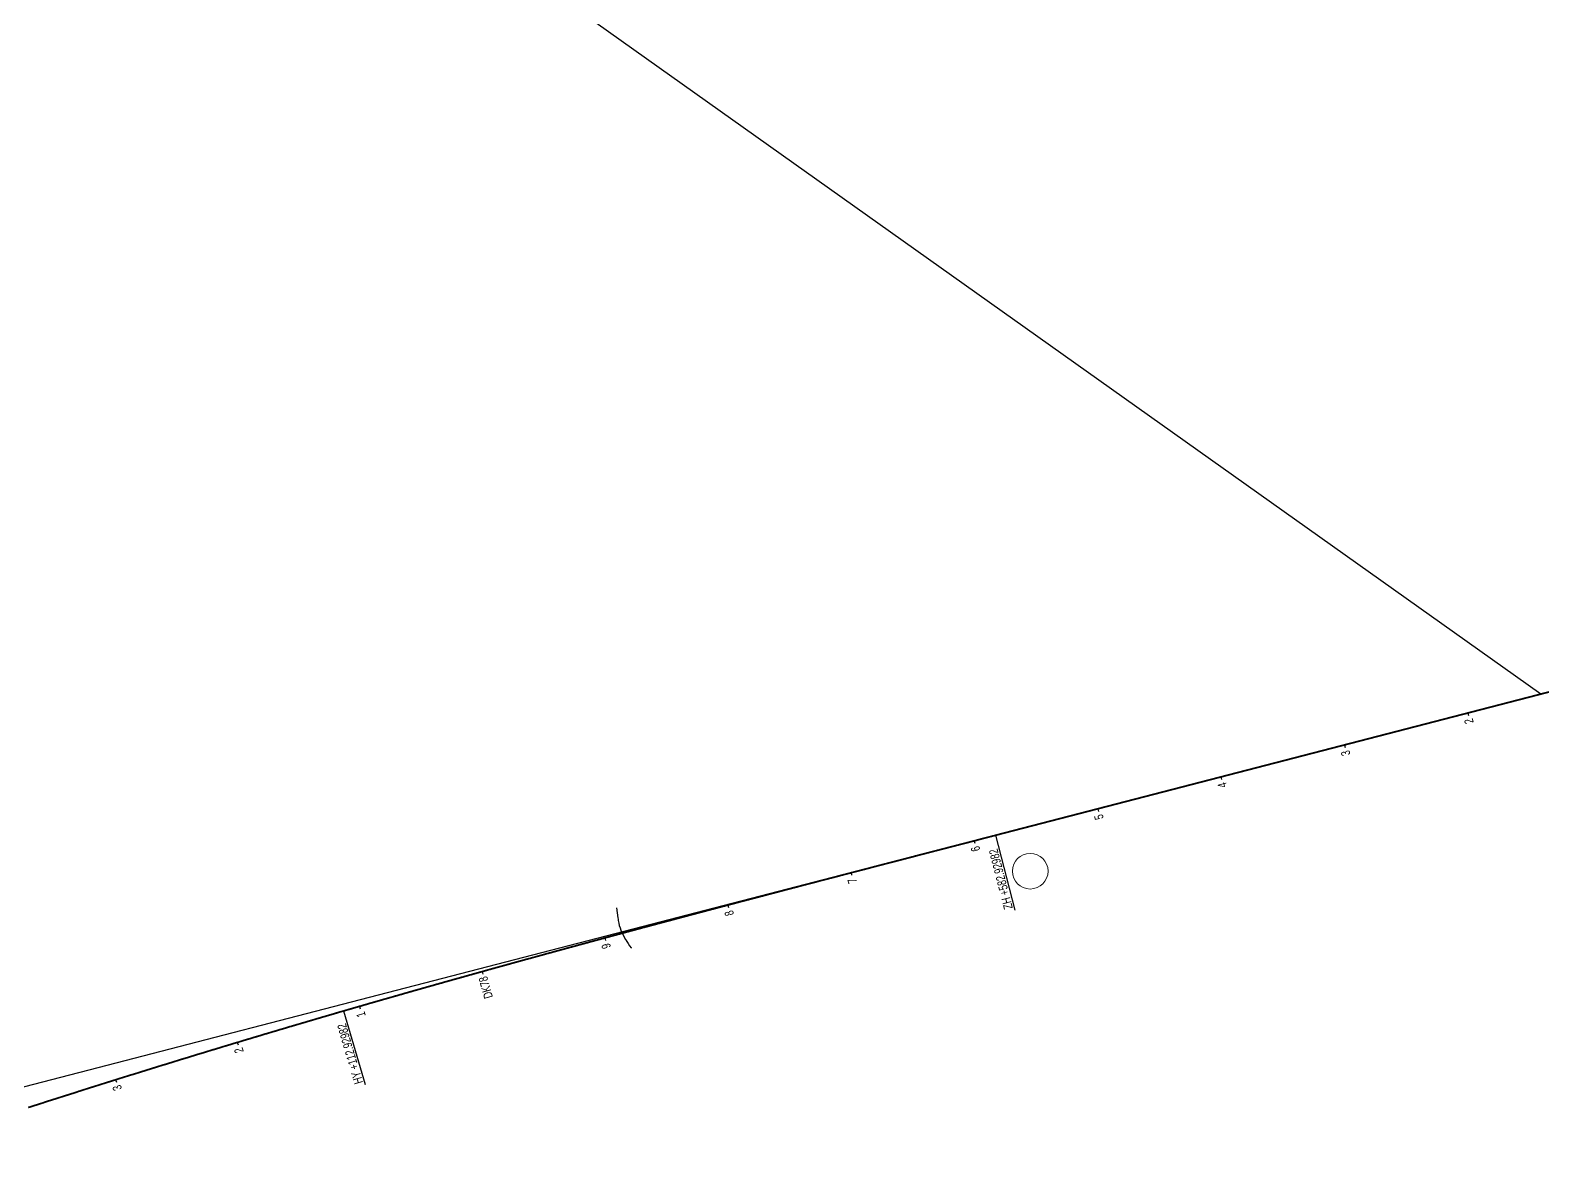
# Model space of a CAD drawing. Header units: millimetres. Extents: x 497834 to 621495, y 3353175 to 3430424.
# Drawn here: x 601825 to 603013, y 3394699 to 3395581 of the extents above; entities that cross this region are included whole.
import ezdxf

# ---------------------------------------------------------------- set-up
doc = ezdxf.new("R2010")
doc.units = ezdxf.units.MM
for name, color, linetype in [('DK改路中线', 7, 'Continuous'), ('dl2', 7, 'Continuous'), ('房屋圆', 7, 'Continuous'), ('沪乍杭打线-0.0-200.8段-施工系转设计系成果-2000坐标系-左线_中线_交点', 7, 'Continuous'), ('沪乍杭打线-0.0-200.8段-施工系转设计系成果-2000坐标系-左线_五大桩', 7, 'Continuous'), ('沪乍杭打线-0.0-200.8段-施工系转设计系成果-2000坐标系-左线_里程', 7, 'Continuous'), ('连接线', 3, 'Continuous')]:
    doc.layers.add(name, color=color, linetype=linetype)
doc.styles.add('PM_LC', font='slromans.shx', dxfattribs={"width": 0.75, "bigfont": 'hztxt.shx'})
doc.styles.add('PM_QX', font='slromans.shx', dxfattribs={"width": 0.75, "bigfont": 'hztxt.shx'})

msp = doc.modelspace()

# ---------------------------------------------------------------- linework, layer by layer
at = {"layer": 'DK改路中线', "color": 3, "linetype": 'Continuous', "ltscale": 2, "flags": 128}
msp.add_lwpolyline([(602285.5, 3394891.3), (602286.6, 3394883.4), (602286.7, 3394882.5, 0.111074), (602286.9, 3394881.4), (602287.2, 3394879.4), (602287.7, 3394877.5), (602288.3, 3394875.6), (602289, 3394873.7), (602289.7, 3394871.8), (602290.6, 3394870), (602291.5, 3394868.3), (602292.6, 3394866.5), (602292.8, 3394866.1), (602293.6, 3394864.9), (602294.7, 3394863.2), (602295.8, 3394861.5), (602296.9, 3394859.8), (602297, 3394859.7)], format="xyb", dxfattribs=at)
at = {"layer": 'dl2', "color": 3, "linetype": 'Continuous', "ltscale": 2, "const_width": 1.4, "flags": 128}
msp.add_lwpolyline([(603304.6, 3395135.2), (602583, 3394948.3), (602582, 3394948), (602581, 3394947.8), (602580.1, 3394947.5), (602579.1, 3394947.3), (602578.1, 3394947), (602577.1, 3394946.8), (602576.2, 3394946.5), (602575.2, 3394946.3), (602574.2, 3394946), (602573.3, 3394945.8), (602572.3, 3394945.5), (602571.3, 3394945.3), (602570.4, 3394945), (602569.4, 3394944.8), (602568.4, 3394944.5), (602567.5, 3394944.2), (602566.5, 3394944), (602565.5, 3394943.7), (602564.6, 3394943.5), (602563.6, 3394943.2), (602562.6, 3394943), (602561.7, 3394942.7), (602560.7, 3394942.5), (602559.7, 3394942.2), (602558.8, 3394942), (602557.8, 3394941.7), (602556.8, 3394941.5), (602555.8, 3394941.2), (602554.9, 3394941), (602553.9, 3394940.7), (602552.9, 3394940.5), (602552, 3394940.2), (602551, 3394940), (602550, 3394939.7), (602549.1, 3394939.5), (602548.1, 3394939.2), (602547.1, 3394939), (602546.2, 3394938.7), (602545.2, 3394938.5), (602544.2, 3394938.2), (602543.3, 3394938), (602542.3, 3394937.7), (602541.3, 3394937.5), (602540.4, 3394937.2), (602539.4, 3394937), (602538.4, 3394936.7), (602537.5, 3394936.5), (602536.5, 3394936.2), (602535.5, 3394936), (602534.6, 3394935.7), (602533.6, 3394935.5), (602532.6, 3394935.2), (602531.6, 3394935), (602530.7, 3394934.7), (602529.7, 3394934.5), (602528.7, 3394934.2), (602527.8, 3394934), (602526.8, 3394933.7), (602525.8, 3394933.5), (602524.9, 3394933.2), (602523.9, 3394933), (602522.9, 3394932.7), (602522, 3394932.5), (602521, 3394932.2), (602520, 3394932), (602519.1, 3394931.7), (602518.1, 3394931.4), (602517.1, 3394931.2), (602516.2, 3394930.9), (602515.2, 3394930.7), (602514.2, 3394930.4), (602513.3, 3394930.2), (602512.3, 3394929.9), (602511.3, 3394929.7), (602510.4, 3394929.4), (602509.4, 3394929.2), (602508.4, 3394928.9), (602507.5, 3394928.7), (602506.5, 3394928.4), (602505.5, 3394928.2), (602504.5, 3394927.9), (602503.6, 3394927.7), (602502.6, 3394927.4), (602501.6, 3394927.2), (602500.7, 3394926.9), (602499.7, 3394926.7), (602498.7, 3394926.4), (602497.8, 3394926.2), (602496.8, 3394925.9), (602495.8, 3394925.7), (602494.9, 3394925.4), (602493.9, 3394925.2), (602492.9, 3394924.9), (602492, 3394924.7), (602491, 3394924.4), (602490, 3394924.2), (602489.1, 3394923.9), (602488.1, 3394923.7), (602487.1, 3394923.4), (602486.2, 3394923.2), (602485.2, 3394922.9), (602484.2, 3394922.6), (602483.3, 3394922.4), (602482.3, 3394922.1), (602481.3, 3394921.9), (602480.4, 3394921.6), (602479.4, 3394921.4), (602478.4, 3394921.1), (602477.4, 3394920.9), (602476.5, 3394920.6), (602475.5, 3394920.4), (602474.5, 3394920.1), (602473.6, 3394919.9), (602472.6, 3394919.6), (602471.6, 3394919.4), (602470.7, 3394919.1), (602469.7, 3394918.9), (602468.7, 3394918.6), (602467.8, 3394918.4), (602466.8, 3394918.1), (602465.8, 3394917.9), (602464.9, 3394917.6), (602463.9, 3394917.4), (602462.9, 3394917.1), (602462, 3394916.9), (602461, 3394916.6), (602460, 3394916.3), (602459.1, 3394916.1), (602458.1, 3394915.8), (602457.1, 3394915.6), (602456.2, 3394915.3), (602455.2, 3394915.1), (602454.2, 3394914.8), (602453.3, 3394914.6), (602452.3, 3394914.3), (602451.3, 3394914.1), (602450.4, 3394913.8), (602449.4, 3394913.6), (602448.4, 3394913.3), (602447.5, 3394913.1), (602446.5, 3394912.8), (602445.5, 3394912.6), (602444.5, 3394912.3), (602443.6, 3394912.1), (602442.6, 3394911.8), (602441.6, 3394911.5), (602440.7, 3394911.3), (602439.7, 3394911), (602438.7, 3394910.8), (602437.8, 3394910.5), (602436.8, 3394910.3), (602435.8, 3394910), (602434.9, 3394909.8), (602433.9, 3394909.5), (602432.9, 3394909.3), (602432, 3394909), (602431, 3394908.8), (602430, 3394908.5), (602429.1, 3394908.3), (602428.1, 3394908), (602427.1, 3394907.7), (602426.2, 3394907.5), (602425.2, 3394907.2), (602424.2, 3394907), (602423.3, 3394906.7), (602422.3, 3394906.5), (602421.3, 3394906.2), (602420.4, 3394906), (602419.4, 3394905.7), (602418.4, 3394905.5), (602417.5, 3394905.2), (602416.5, 3394905), (602415.5, 3394904.7), (602414.6, 3394904.5), (602413.6, 3394904.2), (602412.6, 3394903.9), (602411.7, 3394903.7), (602410.7, 3394903.4), (602409.7, 3394903.2), (602408.8, 3394902.9), (602407.8, 3394902.7), (602406.8, 3394902.4), (602405.9, 3394902.2), (602404.9, 3394901.9), (602403.9, 3394901.7), (602403, 3394901.4), (602402, 3394901.1), (602401, 3394900.9), (602400.1, 3394900.6), (602399.1, 3394900.4), (602398.1, 3394900.1), (602397.2, 3394899.9), (602396.2, 3394899.6), (602395.2, 3394899.4), (602394.3, 3394899.1), (602393.3, 3394898.9), (602392.3, 3394898.6), (602391.3, 3394898.3), (602390.4, 3394898.1), (602389.4, 3394897.8), (602388.4, 3394897.6), (602387.5, 3394897.3), (602386.5, 3394897.1), (602385.5, 3394896.8), (602384.6, 3394896.6), (602383.6, 3394896.3), (602382.6, 3394896.1), (602381.7, 3394895.8), (602380.7, 3394895.5), (602379.7, 3394895.3), (602378.8, 3394895), (602377.8, 3394894.8), (602376.8, 3394894.5), (602375.9, 3394894.3), (602374.9, 3394894), (602373.9, 3394893.8), (602373, 3394893.5), (602372, 3394893.2), (602371, 3394893), (602370.1, 3394892.7), (602369.1, 3394892.5), (602368.1, 3394892.2), (602367.2, 3394892), (602366.2, 3394891.7), (602365.2, 3394891.5), (602364.3, 3394891.2), (602363.3, 3394890.9), (602362.3, 3394890.7), (602361.4, 3394890.4), (602360.4, 3394890.2), (602359.4, 3394889.9), (602358.5, 3394889.7), (602357.5, 3394889.4), (602356.5, 3394889.2), (602355.6, 3394888.9), (602354.6, 3394888.6), (602353.6, 3394888.4), (602352.7, 3394888.1), (602351.7, 3394887.9), (602350.7, 3394887.6), (602349.8, 3394887.4), (602348.8, 3394887.1), (602347.8, 3394886.8), (602346.9, 3394886.6), (602345.9, 3394886.3), (602344.9, 3394886.1), (602344, 3394885.8), (602343, 3394885.6), (602342, 3394885.3), (602341.1, 3394885), (602340.1, 3394884.8), (602339.1, 3394884.5), (602338.2, 3394884.3), (602337.2, 3394884), (602336.2, 3394883.8), (602335.3, 3394883.5), (602334.3, 3394883.2), (602333.3, 3394883), (602332.4, 3394882.7), (602331.4, 3394882.5), (602330.5, 3394882.2), (602329.5, 3394882), (602328.5, 3394881.7), (602327.6, 3394881.4), (602326.6, 3394881.2), (602325.6, 3394880.9), (602324.7, 3394880.7), (602323.7, 3394880.4), (602322.7, 3394880.1), (602321.8, 3394879.9), (602320.8, 3394879.6), (602319.8, 3394879.4), (602318.9, 3394879.1), (602317.9, 3394878.9), (602316.9, 3394878.6), (602316, 3394878.3), (602315, 3394878.1), (602314, 3394877.8), (602313.1, 3394877.6), (602312.1, 3394877.3), (602311.1, 3394877), (602310.2, 3394876.8), (602309.2, 3394876.5), (602308.2, 3394876.3), (602307.3, 3394876), (602306.3, 3394875.8), (602305.3, 3394875.5), (602304.4, 3394875.2), (602303.4, 3394875), (602302.4, 3394874.7), (602301.5, 3394874.5), (602300.5, 3394874.2), (602299.5, 3394873.9), (602298.6, 3394873.7), (602297.6, 3394873.4), (602296.6, 3394873.2), (602295.7, 3394872.9), (602294.7, 3394872.6), (602293.7, 3394872.4), (602292.8, 3394872.1), (602291.8, 3394871.9), (602290.8, 3394871.6), (602289.9, 3394871.3), (602288.9, 3394871.1), (602288, 3394870.8), (602287, 3394870.6), (602286, 3394870.3), (602285.1, 3394870), (602284.1, 3394869.8), (602283.1, 3394869.5), (602282.2, 3394869.3), (602281.2, 3394869), (602280.2, 3394868.7), (602279.3, 3394868.5), (602278.3, 3394868.2), (602277.3, 3394868), (602276.4, 3394867.7), (602275.4, 3394867.4), (602274.4, 3394867.2), (602273.5, 3394866.9), (602272.5, 3394866.6), (602271.5, 3394866.4), (602270.6, 3394866.1), (602269.6, 3394865.9), (602268.6, 3394865.6), (602267.7, 3394865.3), (602266.7, 3394865.1), (602265.7, 3394864.8), (602264.8, 3394864.6), (602263.8, 3394864.3), (602262.9, 3394864), (602261.9, 3394863.8), (602260.9, 3394863.5), (602260, 3394863.2), (602259, 3394863), (602258, 3394862.7), (602257.1, 3394862.5), (602256.1, 3394862.2), (602255.1, 3394861.9), (602254.2, 3394861.7), (602253.2, 3394861.4), (602252.2, 3394861.1), (602251.3, 3394860.9), (602250.3, 3394860.6), (602249.3, 3394860.4), (602248.4, 3394860.1), (602247.4, 3394859.8), (602246.4, 3394859.6), (602245.5, 3394859.3), (602244.5, 3394859), (602243.6, 3394858.8), (602242.6, 3394858.5), (602241.6, 3394858.3), (602240.7, 3394858), (602239.7, 3394857.7), (602238.7, 3394857.5), (602237.8, 3394857.2), (602236.8, 3394856.9), (602235.8, 3394856.7), (602234.9, 3394856.4), (602233.9, 3394856.1), (602232.9, 3394855.9), (602232, 3394855.6), (602231, 3394855.4), (602230, 3394855.1), (602229.1, 3394854.8), (602228.1, 3394854.6), (602227.2, 3394854.3), (602226.2, 3394854), (602225.2, 3394853.8), (602224.3, 3394853.5), (602223.3, 3394853.2), (602222.3, 3394853), (602221.4, 3394852.7), (602220.4, 3394852.4), (602219.4, 3394852.2), (602218.5, 3394851.9), (602217.5, 3394851.6), (602216.5, 3394851.4), (602215.6, 3394851.1), (602214.6, 3394850.9), (602213.7, 3394850.6), (602212.7, 3394850.3), (602211.7, 3394850.1), (602210.8, 3394849.8), (602209.8, 3394849.5), (602208.8, 3394849.3), (602207.9, 3394849), (602206.9, 3394848.7), (602205.9, 3394848.5), (602205, 3394848.2), (602204, 3394847.9), (602203.1, 3394847.7), (602202.1, 3394847.4), (602201.1, 3394847.1), (602200.2, 3394846.9), (602199.2, 3394846.6), (602198.2, 3394846.3), (602197.3, 3394846.1), (602196.3, 3394845.8), (602195.3, 3394845.5), (602194.4, 3394845.3), (602193.4, 3394845), (602192.5, 3394844.7), (602191.5, 3394844.5), (602190.5, 3394844.2), (602189.6, 3394843.9), (602188.6, 3394843.7), (602187.6, 3394843.4), (602186.7, 3394843.1), (602185.7, 3394842.9), (602184.7, 3394842.6), (602183.8, 3394842.3), (602182.8, 3394842.1), (602181.9, 3394841.8), (602180.9, 3394841.5), (602179.9, 3394841.2), (602179, 3394841), (602178, 3394840.7), (602177, 3394840.4), (602176.1, 3394840.2), (602175.1, 3394839.9), (602174.1, 3394839.6), (602173.2, 3394839.4), (602172.2, 3394839.1), (602171.3, 3394838.8), (602170.3, 3394838.6), (602169.3, 3394838.3), (602168.4, 3394838), (602167.4, 3394837.7), (602166.4, 3394837.5), (602165.5, 3394837.2), (602164.5, 3394836.9), (602163.6, 3394836.7), (602162.6, 3394836.4), (602161.6, 3394836.1), (602160.7, 3394835.9), (602159.7, 3394835.6), (602158.7, 3394835.3), (602157.8, 3394835.1), (602156.8, 3394834.8), (602155.9, 3394834.5), (602154.9, 3394834.2), (602153.9, 3394834), (602153, 3394833.7), (602152, 3394833.4), (602151, 3394833.2), (602150.1, 3394832.9), (602149.1, 3394832.6), (602148.2, 3394832.3), (602147.2, 3394832.1), (602146.2, 3394831.8), (602145.3, 3394831.5), (602144.3, 3394831.3), (602143.3, 3394831), (602142.4, 3394830.7), (602141.4, 3394830.4), (602140.5, 3394830.2), (602139.5, 3394829.9), (602138.5, 3394829.6), (602137.6, 3394829.4), (602136.6, 3394829.1), (602135.6, 3394828.8), (602134.7, 3394828.5), (602133.7, 3394828.3), (602132.8, 3394828), (602131.8, 3394827.7), (602130.8, 3394827.4), (602129.9, 3394827.2), (602128.9, 3394826.9), (602127.9, 3394826.6), (602127, 3394826.4), (602126, 3394826.1), (602125.1, 3394825.8), (602124.1, 3394825.5), (602123.1, 3394825.3), (602122.2, 3394825), (602121.2, 3394824.7), (602120.2, 3394824.4), (602119.3, 3394824.2), (602118.3, 3394823.9), (602117.4, 3394823.6), (602116.4, 3394823.3), (602115.4, 3394823.1), (602114.5, 3394822.8), (602113.5, 3394822.5), (602112.6, 3394822.2), (602111.6, 3394822), (602110.6, 3394821.7), (602109.7, 3394821.4), (602108.7, 3394821.1), (602107.7, 3394820.9), (602106.8, 3394820.6), (602105.8, 3394820.3), (602104.9, 3394820), (602103.9, 3394819.8), (602102.9, 3394819.5), (602102, 3394819.2), (602101, 3394818.9), (602100.1, 3394818.7), (602099.1, 3394818.4), (602098.1, 3394818.1), (602097.2, 3394817.8), (602096.2, 3394817.6), (602095.3, 3394817.3), (602094.3, 3394817), (602093.3, 3394816.7), (602092.4, 3394816.5), (602091.4, 3394816.2), (602090.4, 3394815.9), (602089.5, 3394815.6), (602088.5, 3394815.3), (602087.6, 3394815.1), (602086.6, 3394814.8), (602085.6, 3394814.5), (602084.7, 3394814.2), (602083.7, 3394814), (602082.8, 3394813.7), (602081.8, 3394813.4), (602080.8, 3394813.1), (602079.9, 3394812.8), (602078.9, 3394812.6), (602078, 3394812.3), (602077, 3394812), (602076, 3394811.7), (602075.1, 3394811.5), (602074.1, 3394811.2), (602073.2, 3394810.9), (602072.2, 3394810.6), (602071.2, 3394810.3, 0.025868), (602070.3, 3394810.1), (602069.3, 3394809.8), (602068.3, 3394809.6), (602067.4, 3394809.3), (602066.4, 3394808.9), (602066.4, 3394808.9), (602065.5, 3394808.7), (602064.5, 3394808.4), (602063.6, 3394808.1), (602062.6, 3394807.8), (602061.6, 3394807.5), (602061.6, 3394807.5), (602060.7, 3394807.3), (602059.7, 3394807), (602058.8, 3394806.7), (602057.8, 3394806.4), (602056.8, 3394806.1), (602056.8, 3394806.1), (602055.9, 3394805.9), (602054.9, 3394805.6), (602054, 3394805.3), (602053, 3394805), (602052, 3394804.7), (602052, 3394804.7), (602051.1, 3394804.5), (602050.1, 3394804.2), (602049.2, 3394803.9), (602048.2, 3394803.6), (602047.2, 3394803.3), (602047.2, 3394803.3), (602046.3, 3394803), (602045.3, 3394802.8), (602044.4, 3394802.5), (602043.4, 3394802.2), (602042.4, 3394801.9), (602042.4, 3394801.9), (602041.5, 3394801.6), (602040.5, 3394801.3), (602039.6, 3394801.1), (602038.6, 3394800.8), (602037.6, 3394800.5), (602037.6, 3394800.5), (602036.7, 3394800.2), (602035.7, 3394799.9), (602034.8, 3394799.7), (602033.8, 3394799.4), (602032.9, 3394799.1), (602032.9, 3394799.1), (602031.9, 3394798.8), (602030.9, 3394798.5), (602030, 3394798.2), (602029, 3394798), (602028.1, 3394797.7), (602028.1, 3394797.7), (602027.1, 3394797.4), (602026.1, 3394797.1), (602025.2, 3394796.8), (602024.2, 3394796.5), (602023.3, 3394796.2), (602023.3, 3394796.2), (602022.3, 3394796), (602021.3, 3394795.7), (602020.4, 3394795.4), (602019.4, 3394795.1), (602018.5, 3394794.8), (602018.5, 3394794.8), (602017.5, 3394794.5), (602016.6, 3394794.3), (602015.6, 3394794), (602014.6, 3394793.7), (602013.7, 3394793.4), (602013.7, 3394793.4), (602012.7, 3394793.1), (602011.8, 3394792.8), (602010.8, 3394792.5), (602009.8, 3394792.3), (602008.9, 3394792), (602008.9, 3394792), (602007.9, 3394791.7), (602007, 3394791.4), (602006, 3394791.1), (602005.1, 3394790.8), (602004.1, 3394790.5), (602004.1, 3394790.5), (602003.1, 3394790.2), (602002.2, 3394790), (602001.2, 3394789.7), (602000.3, 3394789.4), (601999.3, 3394789.1), (601999.3, 3394789.1), (601998.4, 3394788.8), (601997.4, 3394788.5), (601996.4, 3394788.2), (601995.5, 3394788), (601994.5, 3394787.7), (601994.5, 3394787.7), (601993.6, 3394787.4), (601992.6, 3394787.1), (601991.6, 3394786.8), (601990.7, 3394786.5), (601989.7, 3394786.2), (601989.7, 3394786.2), (601988.8, 3394785.9), (601987.8, 3394785.6), (601986.9, 3394785.4), (601985.9, 3394785.1), (601984.9, 3394784.8), (601984.9, 3394784.8), (601984, 3394784.5), (601983, 3394784.2), (601982.1, 3394783.9), (601981.1, 3394783.6), (601980.2, 3394783.3), (601980.2, 3394783.3), (601979.2, 3394783), (601978.2, 3394782.8), (601977.3, 3394782.5), (601976.3, 3394782.2), (601975.4, 3394781.9), (601975.4, 3394781.9), (601974.4, 3394781.6), (601973.5, 3394781.3), (601972.5, 3394781), (601971.5, 3394780.7), (601970.6, 3394780.4), (601970.6, 3394780.4), (601969.6, 3394780.1), (601968.7, 3394779.9), (601967.7, 3394779.6), (601966.8, 3394779.3), (601965.8, 3394779), (601965.8, 3394779), (601964.8, 3394778.7), (601963.9, 3394778.4), (601962.9, 3394778.1), (601962, 3394777.8), (601961, 3394777.5), (601961, 3394777.5), (601960.1, 3394777.2), (601959.1, 3394776.9), (601958.1, 3394776.7), (601957.2, 3394776.4), (601956.2, 3394776.1), (601956.2, 3394776.1), (601955.3, 3394775.8), (601954.3, 3394775.5), (601953.4, 3394775.2), (601952.4, 3394774.9), (601951.5, 3394774.6), (601951.5, 3394774.6), (601950.5, 3394774.3), (601949.5, 3394774), (601948.6, 3394773.7), (601947.6, 3394773.4), (601946.7, 3394773.1), (601946.7, 3394773.1), (601945.7, 3394772.9), (601944.8, 3394772.6), (601943.8, 3394772.3), (601942.8, 3394772), (601941.9, 3394771.7), (601941.9, 3394771.7), (601940.9, 3394771.4), (601940, 3394771.1), (601939, 3394770.8), (601938.1, 3394770.5), (601937.1, 3394770.2), (601937.1, 3394770.2), (601936.2, 3394769.9), (601935.2, 3394769.6), (601934.2, 3394769.3), (601933.3, 3394769), (601932.3, 3394768.7), (601932.3, 3394768.7), (601931.4, 3394768.4), (601930.4, 3394768.1), (601929.5, 3394767.9), (601928.5, 3394767.6), (601927.6, 3394767.3), (601927.6, 3394767.3), (601926.6, 3394767), (601925.6, 3394766.7), (601924.7, 3394766.4), (601923.7, 3394766.1), (601922.8, 3394765.8), (601922.8, 3394765.8), (601921.8, 3394765.5), (601920.9, 3394765.2), (601919.9, 3394764.9), (601919, 3394764.6), (601918, 3394764.3), (601918, 3394764.3), (601917, 3394764), (601916.1, 3394763.7), (601915.1, 3394763.4), (601914.2, 3394763.1), (601913.2, 3394762.8), (601913.2, 3394762.8), (601912.3, 3394762.5), (601911.3, 3394762.2), (601910.4, 3394761.9), (601909.4, 3394761.6), (601908.5, 3394761.3), (601908.5, 3394761.3), (601907.5, 3394761), (601906.5, 3394760.7), (601905.6, 3394760.4), (601904.6, 3394760.2), (601903.7, 3394759.9), (601903.7, 3394759.9), (601902.7, 3394759.6), (601901.8, 3394759.3), (601900.8, 3394759), (601899.9, 3394758.7), (601898.9, 3394758.4), (601898.9, 3394758.4), (601898, 3394758.1), (601897, 3394757.8), (601896, 3394757.5), (601895.1, 3394757.2), (601894.1, 3394756.9), (601894.1, 3394756.9), (601893.2, 3394756.6), (601892.2, 3394756.3), (601891.3, 3394756), (601890.3, 3394755.7), (601889.4, 3394755.4), (601889.4, 3394755.4), (601888.4, 3394755.1), (601887.5, 3394754.8), (601886.5, 3394754.5), (601885.5, 3394754.2), (601884.6, 3394753.9), (601884.6, 3394753.9), (601883.6, 3394753.6), (601882.7, 3394753.3), (601881.7, 3394753), (601880.8, 3394752.7), (601879.8, 3394752.4), (601879.8, 3394752.4), (601878.9, 3394752.1), (601877.9, 3394751.8), (601877, 3394751.5), (601876, 3394751.2), (601875.1, 3394750.9), (601875.1, 3394750.9), (601874.1, 3394750.6), (601873.1, 3394750.3), (601872.2, 3394750), (601871.2, 3394749.7), (601870.3, 3394749.4), (601870.3, 3394749.4), (601869.3, 3394749.1), (601868.4, 3394748.8), (601867.4, 3394748.5), (601866.5, 3394748.2), (601865.5, 3394747.9), (601865.5, 3394747.9), (601864.6, 3394747.6), (601863.6, 3394747.3), (601862.7, 3394747), (601861.7, 3394746.6), (601860.8, 3394746.3), (601860.8, 3394746.3), (601859.8, 3394746), (601858.9, 3394745.7), (601857.9, 3394745.4), (601856.9, 3394745.1), (601856, 3394744.8), (601856, 3394744.8), (601855, 3394744.5), (601854.1, 3394744.2), (601853.1, 3394743.9), (601852.2, 3394743.6), (601851.2, 3394743.3), (601851.2, 3394743.3), (601850.3, 3394743), (601849.3, 3394742.7), (601848.4, 3394742.4), (601847.4, 3394742.1), (601846.5, 3394741.8), (601846.5, 3394741.8), (601845.5, 3394741.5), (601844.6, 3394741.2), (601843.6, 3394740.9), (601842.7, 3394740.6), (601841.7, 3394740.3), (601841.7, 3394740.3), (601840.7, 3394740), (601839.8, 3394739.7), (601838.8, 3394739.4), (601837.9, 3394739.1), (601836.9, 3394738.8), (601836.9, 3394738.8), (601836, 3394738.4), (601835, 3394738.1), (601834.1, 3394737.8), (601833.1, 3394737.5), (601832.2, 3394737.2), (601832.2, 3394737.2), (601831.2, 3394736.9), (601830.3, 3394736.6), (601829.3, 3394736.3), (601828.4, 3394736), (601827.4, 3394735.7), (601827.4, 3394735.7), (601826.5, 3394735.4), (601825.5, 3394735.1), (601824.6, 3394734.8), (601823.6, 3394734.5)], format="xyb", dxfattribs=at)
at = {"layer": '房屋圆', "lineweight": 0}
msp.add_circle((602610.3, 3394920.1), 14, dxfattribs=at)
at = {"layer": '沪乍杭打线-0.0-200.8段-施工系转设计系成果-2000坐标系-左线_中线_交点', "color": 6, "linetype": 'Continuous', "ltscale": 2}
msp.add_line((602583, 3394948.3), (601620.5, 3394698.9), dxfattribs=at)
at = {"layer": '沪乍杭打线-0.0-200.8段-施工系转设计系成果-2000坐标系-左线_五大桩', "color": 5, "linetype": 'Continuous', "ltscale": 2}
for p, q in [((602583, 3394948.3), (602598.2, 3394889.5)), ((602071.2, 3394810.3), (602088.1, 3394752.5))]:
    msp.add_line(p, q, dxfattribs=at)
at = {"layer": '沪乍杭打线-0.0-200.8段-施工系转设计系成果-2000坐标系-左线_里程', "color": 5, "linetype": 'Continuous', "ltscale": 2}
for p, q in [((602953.8, 3395044.3), (602954.3, 3395042.4)), ((602857, 3395019.2), (602857.5, 3395017.3)), ((602760.1, 3394994.2), (602760.6, 3394992.2)), ((602663.3, 3394969.1), (602663.8, 3394967.1)), ((602566.4, 3394944), (602566.9, 3394942)), ((602469.6, 3394918.9), (602470.1, 3394916.9)), ((602372.9, 3394893.5), (602373.4, 3394891.5)), ((602276.3, 3394867.7), (602276.8, 3394865.7)), ((602179.9, 3394841.2), (602180.4, 3394839.3)), ((602083.7, 3394813.9), (602084.2, 3394812)), ((601987.7, 3394785.6), (601988.3, 3394783.7)), ((601892.2, 3394756.3), (601892.8, 3394754.3))]:
    msp.add_line(p, q, dxfattribs=at)
at = {"layer": '连接线', "color": 3}
msp.add_polyline3d([(603011.2, 3395059.2, 0), (553263.3, 3430423.5, 0)], dxfattribs=at)

# ---------------------------------------------------------------- texts
at = {"layer": '沪乍杭打线-0.0-200.8段-施工系转设计系成果-2000坐标系-左线_五大桩', "color": 5, "style": 'PM_QX', "width": 0.75}
for s, rotation, p in [('ZH +582.92982', 104.5224, (602596.7, 3394891.2)), ('HY +112.92982', 106.2094, (602086.5, 3394754.1))]:
    msp.add_text(s, height=7, rotation=rotation, dxfattribs=at).set_placement(p)
at = {"layer": '沪乍杭打线-0.0-200.8段-施工系转设计系成果-2000坐标系-左线_里程', "color": 2, "style": 'PM_LC', "width": 0.75}
for s, rotation, p in [('2', 104.5224, (602958.6, 3395036.9)), ('3', 104.5224, (602861.8, 3395011.8)), ('4', 104.5224, (602764.9, 3394986.7)), ('5', 104.5224, (602668.1, 3394961.6)), ('6', 104.5241, (602571.2, 3394936.6)), ('7', 104.6047, (602474.5, 3394911.4)), ('8', 104.8054, (602377.8, 3394886.1)), ('9', 105.1262, (602281.2, 3394860.3)), ('DK78', 105.5671, (602188.5, 3394821.2)), ('1', 106.1281, (602088.7, 3394806.6)), ('2', 106.7637, (601992.9, 3394778.4)), ('3', 107.4003, (601897.3, 3394749.1))]:
    msp.add_text(s, height=7, rotation=rotation, dxfattribs=at).set_placement(p)

doc.saveas('drawing.dxf')
